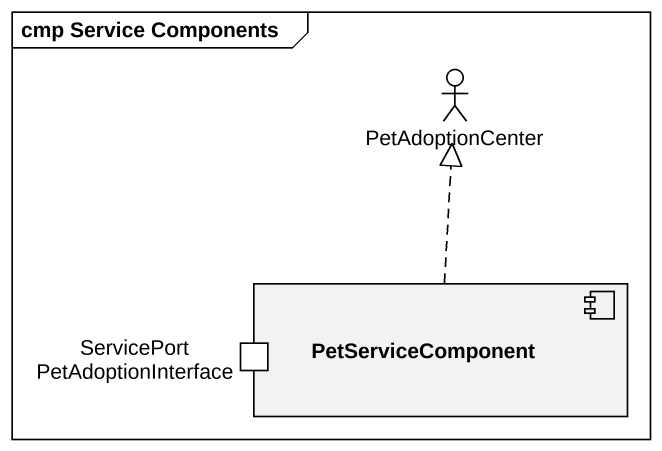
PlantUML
@startuml
mainframe cmp Service Components
actor PetAdoptionCenter
component PetServiceComponent {
  port "ServicePort PetAdoptionInterface" as ServicePort
}
PetServiceComponent .up.|> PetAdoptionCenter
@enduml
